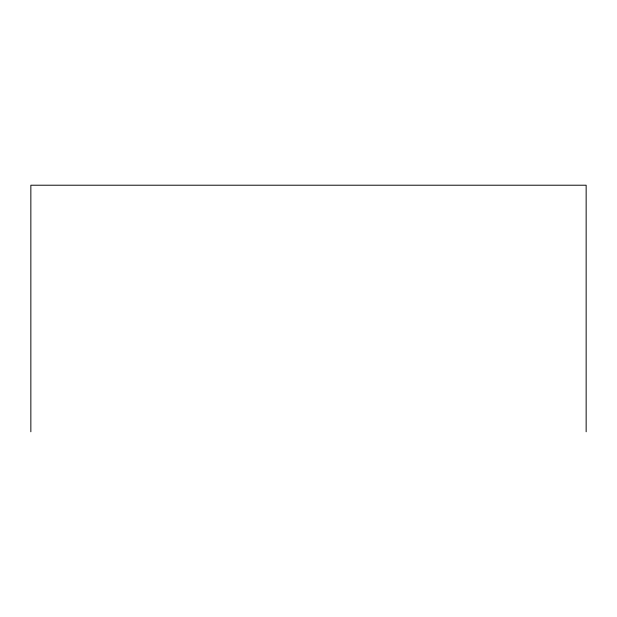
<?xml version="1.0" encoding="UTF-8"?>
<svg xmlns="http://www.w3.org/2000/svg" width="617" height="617" viewBox="0 0 617 617"><rect width="100%" height="100%" fill="white"/><g stroke="black" fill="none" stroke-linecap="round" stroke-linejoin="round"><path stroke-width="0.93" d="M586.15 431.784L586.15 185.216L30.85 185.216L30.85 431.784"/></g></svg>
